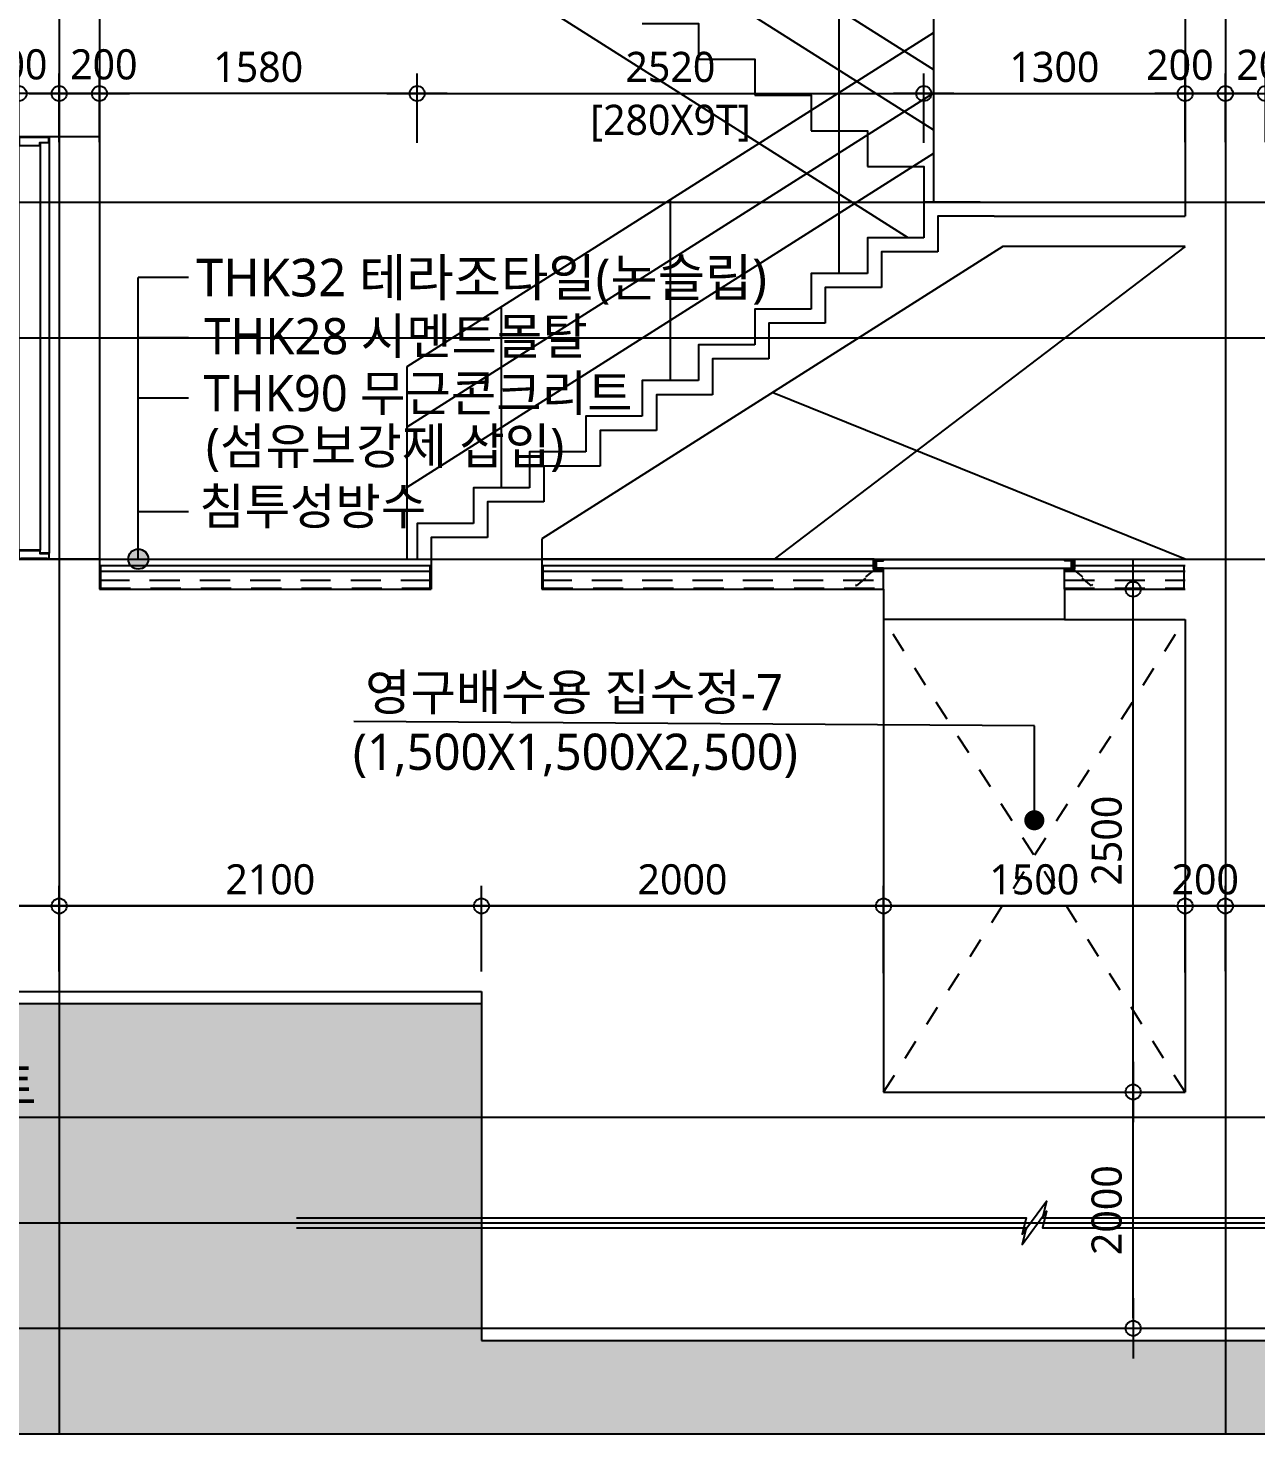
# Model space of a CAD drawing. Header units: millimetres. Extents: x -26983 to 60590, y 825 to 42375.
# Drawn here: x 9834 to 15941, y 825 to 7815 of the extents above; entities that cross this region are included whole.
import ezdxf
from ezdxf.enums import TextEntityAlignment as Align

# ---------------------------------------------------------------- set-up
doc = ezdxf.new("R2010")
doc.units = ezdxf.units.MM
doc.header["$LTSCALE"] = 100
doc.header["$MEASUREMENT"] = 0
doc.header["$PDSIZE"] = -10
for name, pattern in [('-HID', [2.5, 1.5, -1]), ('CEN', [62, 60, -1, 0, -1]), ('HID', [2.5, 1.5, -1]), ('HIDDEN', [2, 1, -1])]:
    doc.linetypes.add(name, pattern=pattern)
doc.layers.get('0').update_dxf_attribs({"linetype": 'CONTINUOUS'})
doc.layers.get('Defpoints').update_dxf_attribs({"color": 171, "linetype": 'CONTINUOUS'})
for name, color, linetype in [('3', 3, 'CONTINUOUS'), ('9', 252, 'CONTINUOUS'), ('CEN(ST)', 1, 'CEN'), ('CON', 2, 'CONTINUOUS'), ('DOOR', 4, 'CONTINUOUS'), ('ELE-6', 8, 'CONTINUOUS'), ('FIN', 8, 'CONTINUOUS'), ('FIN-1', 6, 'CONTINUOUS'), ('HAN', 9, 'CONTINUOUS'), ('HAT 254', 254, 'CONTINUOUS'), ('HAT-252', 252, 'CONTINUOUS'), ('hd', 4, 'HIDDEN'), ('HID', 8, 'HIDDEN'), ('LED', 7, 'CONTINUOUS'), ('NDIM', 7, 'CONTINUOUS'), ('SASAC 도면명', 2, 'CONTINUOUS'), ('SYM', 7, 'CONTINUOUS'), ('TEXT(MIN)', 7, 'CONTINUOUS'), ('TEXT(노트)', 7, 'CONTINUOUS'), ('wire-meshes', 1, 'CONTINUOUS')]:
    doc.layers.add(name, color=color, linetype=linetype)
doc.styles.add('CGS', font='cgse', dxfattribs={"bigfont": 'cgs'})
doc.styles.add('나눔바른고딕', font='NanumBarunGothic.ttf')
doc.dimstyles.new('NDIM 1200', dxfattribs={"dimscale": 75, "dimtxt": 3, "dimasz": 1, "dimexe": 2, "dimexo": 2, "dimgap": 1, "dimtad": 1, "dimdec": 0, "dimdsep": 46, "dimtxsty": 'CGS', "dimblk": 'DOT0', "dimcen": 1, "dimdle": 8, "dimclrd": 256, "dimclre": 256, "dimclrt": 256, "dimadec": 0, "dimazin": 0, "dimtfac": 1, "dimtdec": 0, "dimtix": 1, "dimtmove": 2, "dimatfit": 3, "dimldrblk": 'DOT0', "dimfxl": 1, "dimtolj": 1, "dimtzin": 0, "dimlwd": -1, "dimlwe": -1, "dimarcsym": 0})

# ---------------------------------------------------------------- blocks, each defined once
blk = doc.blocks.new('A$C46BA2E0B')
at = {"layer": 'DOOR'}
for p, q in [((0, 45), (0, 2055)), ((106, 2055), (106, 45)), ((150, 2070), (150, 30))]:
    blk.add_line(p, q, dxfattribs=at)
for points in [[(0, 2100), (16.5, 2100), (16.5, 2098.4), (1.6, 2098.4), (1.6, 2056.6), (104.4, 2056.6), (104.4, 2071.6), (148.4, 2071.6), (148.4, 2098.4), (133.5, 2098.4), (133.5, 2100), (150, 2100), (150, 2070), (106, 2070), (106, 2055), (0, 2055)], [(140.45, 2098.4), (140.45, 2096.8), (9.55, 2096.8), (9.55, 2098.4)], [(0, 0), (16.5, 0), (16.5, 1.6), (1.6, 1.6), (1.6, 43.4), (104.4, 43.4), (104.4, 28.4), (148.4, 28.4), (148.4, 1.6), (133.5, 1.6), (133.5, 0), (150, 0), (150, 30), (106, 30), (106, 45), (0, 45)], [(140.45, 1.6), (140.45, 3.2), (9.55, 3.2), (9.55, 1.6)]]:
    blk.add_lwpolyline(points, close=True, dxfattribs=at)
blk = doc.blocks.new('DOT0')
blk.add_line((-3, 0), (3, 0))
at = {"color": 6}
blk.add_circle((0, 0), 0.75, dxfattribs=at)
blk = doc.blocks.new('*D262')
at = {"layer": 'Defpoints', "color": 0, "ltscale": 0.4, "transparency": 16777216}
for p in [(9789, 7489.8), (9789, 7148), (9989, 7148)]:
    blk.add_point(p, dxfattribs=at)
at = {"layer": 'NDIM', "ltscale": 0.4, "transparency": 16777216}
for p, q in [((9789, 7248), (9789, 7589.8)), ((9989, 7248), (9989, 7589.8)), ((9939, 7489.8), (9839, 7489.8))]:
    blk.add_line(p, q, dxfattribs=at)
at = {"layer": 'NDIM', "ltscale": 0.4, "transparency": 16777216, "xscale": 50, "yscale": 50, "zscale": 50, "rotation": 180}
blk.add_blockref('DOT0', (9789, 7489.8), dxfattribs=at)
at = {"layer": 'NDIM', "ltscale": 0.4, "transparency": 16777216, "xscale": 50, "yscale": 50, "zscale": 50}
blk.add_blockref('DOT0', (9989, 7489.8), dxfattribs=at)
at = {"layer": 'NDIM', "ltscale": 0.4, "transparency": 16777216, "insert": (9762.9, 7634), "char_height": 150, "attachment_point": 5, "style": '나눔바른고딕'}
blk.add_mtext('\\A1;200', dxfattribs=at)
blk = doc.blocks.new('*D263')
at = {"layer": 'Defpoints', "color": 0, "ltscale": 0.4, "transparency": 16777216}
for p in [(10189, 7489.8), (9989, 7148), (10189, 7148)]:
    blk.add_point(p, dxfattribs=at)
at = {"layer": 'NDIM', "ltscale": 0.4, "transparency": 16777216}
for p, q in [((9989, 7248), (9989, 7589.8)), ((10189, 7248), (10189, 7589.8)), ((10039, 7489.8), (10139, 7489.8))]:
    blk.add_line(p, q, dxfattribs=at)
at = {"layer": 'NDIM', "ltscale": 0.4, "transparency": 16777216, "xscale": 50, "yscale": 50, "zscale": 50, "rotation": 180}
blk.add_blockref('DOT0', (9989, 7489.8), dxfattribs=at)
at = {"layer": 'NDIM', "ltscale": 0.4, "transparency": 16777216, "xscale": 50, "yscale": 50, "zscale": 50}
blk.add_blockref('DOT0', (10189, 7489.8), dxfattribs=at)
at = {"layer": 'NDIM', "ltscale": 0.4, "transparency": 16777216, "insert": (10211.1, 7634), "char_height": 150, "attachment_point": 5, "style": '나눔바른고딕'}
blk.add_mtext('\\A1;200', dxfattribs=at)
blk = doc.blocks.new('*D264')
at = {"layer": 'Defpoints', "color": 0, "ltscale": 0.4, "transparency": 16777216}
for p in [(10189, 7489.8), (10189, 7148), (11769, 7144.7)]:
    blk.add_point(p, dxfattribs=at)
at = {"layer": 'NDIM', "ltscale": 0.4, "transparency": 16777216}
for p, q in [((10189, 7248), (10189, 7589.8)), ((11769, 7244.7), (11769, 7589.8)), ((11719, 7489.8), (10239, 7489.8))]:
    blk.add_line(p, q, dxfattribs=at)
at = {"layer": 'NDIM', "ltscale": 0.4, "transparency": 16777216, "xscale": 50, "yscale": 50, "zscale": 50, "rotation": 180}
blk.add_blockref('DOT0', (10189, 7489.8), dxfattribs=at)
at = {"layer": 'NDIM', "ltscale": 0.4, "transparency": 16777216, "xscale": 50, "yscale": 50, "zscale": 50}
blk.add_blockref('DOT0', (11769, 7489.8), dxfattribs=at)
at = {"layer": 'NDIM', "ltscale": 0.4, "transparency": 16777216, "insert": (10979, 7621.3), "char_height": 150, "attachment_point": 5, "style": '나눔바른고딕'}
blk.add_mtext('\\A1;1580', dxfattribs=at)
blk = doc.blocks.new('*D265')
at = {"layer": 'Defpoints', "color": 0, "ltscale": 0.4, "transparency": 16777216}
for p in [(14289, 7489.8), (11769, 7144.7), (14289, 7144.7)]:
    blk.add_point(p, dxfattribs=at)
at = {"layer": 'NDIM', "ltscale": 0.4, "transparency": 16777216}
for p, q in [((11769, 7244.7), (11769, 7589.8)), ((14289, 7244.7), (14289, 7589.8)), ((11819, 7489.8), (14239, 7489.8))]:
    blk.add_line(p, q, dxfattribs=at)
at = {"layer": 'NDIM', "ltscale": 0.4, "transparency": 16777216, "xscale": 50, "yscale": 50, "zscale": 50, "rotation": 180}
blk.add_blockref('DOT0', (11769, 7489.8), dxfattribs=at)
at = {"layer": 'NDIM', "ltscale": 0.4, "transparency": 16777216, "xscale": 50, "yscale": 50, "zscale": 50}
blk.add_blockref('DOT0', (14289, 7489.8), dxfattribs=at)
at = {"layer": 'NDIM', "ltscale": 0.4, "transparency": 16777216, "char_height": 150, "attachment_point": 5, "style": '나눔바른고딕'}
for s, insert in [('\\A1;2520', (13029, 7621.3)), ('\\A1;[280X9T]', (13029, 7342.7))]:
    blk.add_mtext(s, dxfattribs=dict(at, insert=insert))
blk = doc.blocks.new('*D266')
at = {"layer": 'Defpoints', "color": 0, "ltscale": 0.4, "transparency": 16777216}
for p in [(15589, 7489.8), (14289, 7144.7), (15589, 7148)]:
    blk.add_point(p, dxfattribs=at)
at = {"layer": 'NDIM', "ltscale": 0.4, "transparency": 16777216}
for p, q in [((14289, 7244.7), (14289, 7589.8)), ((15589, 7248), (15589, 7589.8)), ((14339, 7489.8), (15539, 7489.8))]:
    blk.add_line(p, q, dxfattribs=at)
at = {"layer": 'NDIM', "ltscale": 0.4, "transparency": 16777216, "xscale": 50, "yscale": 50, "zscale": 50, "rotation": 180}
blk.add_blockref('DOT0', (14289, 7489.8), dxfattribs=at)
at = {"layer": 'NDIM', "ltscale": 0.4, "transparency": 16777216, "xscale": 50, "yscale": 50, "zscale": 50}
blk.add_blockref('DOT0', (15589, 7489.8), dxfattribs=at)
at = {"layer": 'NDIM', "ltscale": 0.4, "transparency": 16777216, "insert": (14939, 7621.4), "char_height": 150, "attachment_point": 5, "style": '나눔바른고딕'}
blk.add_mtext('\\A1;1300', dxfattribs=at)
blk = doc.blocks.new('*D267')
at = {"layer": 'Defpoints', "color": 0, "ltscale": 0.4, "transparency": 16777216}
for p in [(15589, 7489.8), (15589, 7148), (15789, 7148)]:
    blk.add_point(p, dxfattribs=at)
at = {"layer": 'NDIM', "ltscale": 0.4, "transparency": 16777216}
for p, q in [((15589, 7248), (15589, 7589.8)), ((15789, 7248), (15789, 7589.8)), ((15739, 7489.8), (15639, 7489.8))]:
    blk.add_line(p, q, dxfattribs=at)
at = {"layer": 'NDIM', "ltscale": 0.4, "transparency": 16777216, "xscale": 50, "yscale": 50, "zscale": 50, "rotation": 180}
blk.add_blockref('DOT0', (15589, 7489.8), dxfattribs=at)
at = {"layer": 'NDIM', "ltscale": 0.4, "transparency": 16777216, "xscale": 50, "yscale": 50, "zscale": 50}
blk.add_blockref('DOT0', (15789, 7489.8), dxfattribs=at)
at = {"layer": 'NDIM', "ltscale": 0.4, "transparency": 16777216, "insert": (15562.9, 7631.7), "char_height": 150, "attachment_point": 5, "style": '나눔바른고딕'}
blk.add_mtext('\\A1;200', dxfattribs=at)
blk = doc.blocks.new('*D268')
at = {"layer": 'Defpoints', "color": 0, "ltscale": 0.4, "transparency": 16777216}
for p in [(15989, 7489.8), (15789, 7148), (15989, 7148)]:
    blk.add_point(p, dxfattribs=at)
at = {"layer": 'NDIM', "ltscale": 0.4, "transparency": 16777216}
for p, q in [((15789, 7248), (15789, 7589.8)), ((15989, 7248), (15989, 7589.8)), ((15839, 7489.8), (15939, 7489.8))]:
    blk.add_line(p, q, dxfattribs=at)
at = {"layer": 'NDIM', "ltscale": 0.4, "transparency": 16777216, "xscale": 50, "yscale": 50, "zscale": 50, "rotation": 180}
blk.add_blockref('DOT0', (15789, 7489.8), dxfattribs=at)
at = {"layer": 'NDIM', "ltscale": 0.4, "transparency": 16777216, "xscale": 50, "yscale": 50, "zscale": 50}
blk.add_blockref('DOT0', (15989, 7489.8), dxfattribs=at)
at = {"layer": 'NDIM', "ltscale": 0.4, "transparency": 16777216, "insert": (16011.1, 7631.7), "char_height": 150, "attachment_point": 5, "style": '나눔바른고딕'}
blk.add_mtext('\\A1;200', dxfattribs=at)
blk = doc.blocks.new('*D230')
at = {"layer": 'Defpoints', "color": 0, "ltscale": 0.4, "transparency": 16777216}
for p in [(8939, 3450), (8939, 3027.2), (9989, 3025)]:
    blk.add_point(p, dxfattribs=at)
at = {"layer": 'NDIM', "ltscale": 0.4, "transparency": 16777216}
for p, q in [((8939, 3127.2), (8939, 3550)), ((9989, 3125), (9989, 3550)), ((9939, 3450), (8989, 3450))]:
    blk.add_line(p, q, dxfattribs=at)
at = {"layer": 'NDIM', "ltscale": 0.4, "transparency": 16777216, "xscale": 50, "yscale": 50, "zscale": 50, "rotation": 180}
blk.add_blockref('DOT0', (8939, 3450), dxfattribs=at)
at = {"layer": 'NDIM', "ltscale": 0.4, "transparency": 16777216, "xscale": 50, "yscale": 50, "zscale": 50}
blk.add_blockref('DOT0', (9989, 3450), dxfattribs=at)
at = {"layer": 'NDIM', "ltscale": 0.4, "transparency": 16777216, "insert": (9464, 3581.4), "char_height": 150, "attachment_point": 5, "style": '나눔바른고딕'}
blk.add_mtext('\\A1;1050', dxfattribs=at)
blk = doc.blocks.new('*D314')
at = {"layer": 'Defpoints', "color": 0, "ltscale": 0.4, "transparency": 16777216}
for p in [(14989, 5025), (15330.8, 5025), (14989, 2525)]:
    blk.add_point(p, dxfattribs=at)
at = {"layer": 'NDIM', "ltscale": 0.4, "transparency": 16777216}
for p, q in [((15089, 5025), (15430.8, 5025)), ((15330.8, 2575), (15330.8, 4975)), ((15089, 2525), (15430.8, 2525))]:
    blk.add_line(p, q, dxfattribs=at)
at = {"layer": 'NDIM', "ltscale": 0.4, "transparency": 16777216, "xscale": 50, "yscale": 50, "zscale": 50}
for p, rotation in [((15330.8, 5025), 90), ((15330.8, 2525), 270)]:
    blk.add_blockref('DOT0', p, dxfattribs=dict(at, rotation=rotation))
at = {"layer": 'NDIM', "ltscale": 0.4, "transparency": 16777216, "insert": (15199.4, 3775), "char_height": 150, "attachment_point": 5, "rotation": 90, "style": '나눔바른고딕'}
blk.add_mtext('\\A1;2500', dxfattribs=at)
blk = doc.blocks.new('*D315')
at = {"layer": 'Defpoints', "color": 0, "ltscale": 0.4, "transparency": 16777216}
for p in [(14989, 2525), (15330.8, 2525), (14989, 1350)]:
    blk.add_point(p, dxfattribs=at)
at = {"layer": 'NDIM', "ltscale": 0.4, "transparency": 16777216}
for p, q in [((15089, 2525), (15430.8, 2525)), ((15330.8, 1400), (15330.8, 2475)), ((15089, 1350), (15430.8, 1350))]:
    blk.add_line(p, q, dxfattribs=at)
at = {"layer": 'NDIM', "ltscale": 0.4, "transparency": 16777216, "xscale": 50, "yscale": 50, "zscale": 50}
for p, rotation in [((15330.8, 2525), 90), ((15330.8, 1350), 270)]:
    blk.add_blockref('DOT0', p, dxfattribs=dict(at, rotation=rotation))
at = {"layer": 'NDIM', "ltscale": 0.4, "transparency": 16777216, "insert": (15199.4, 1937.5), "char_height": 150, "attachment_point": 5, "rotation": 90, "style": '나눔바른고딕'}
blk.add_mtext('\\A1;2000', dxfattribs=at)
blk = doc.blocks.new('*D317')
at = {"layer": 'Defpoints', "color": 0, "ltscale": 0.4, "transparency": 16777216}
for p in [(12089, 3450), (12089, 3027.2), (14089, 3016)]:
    blk.add_point(p, dxfattribs=at)
at = {"layer": 'NDIM', "ltscale": 0.4, "transparency": 16777216}
for p, q in [((12089, 3127.2), (12089, 3550)), ((14089, 3116), (14089, 3550)), ((14039, 3450), (12139, 3450))]:
    blk.add_line(p, q, dxfattribs=at)
at = {"layer": 'NDIM', "ltscale": 0.4, "transparency": 16777216, "xscale": 50, "yscale": 50, "zscale": 50, "rotation": 180}
blk.add_blockref('DOT0', (12089, 3450), dxfattribs=at)
at = {"layer": 'NDIM', "ltscale": 0.4, "transparency": 16777216, "xscale": 50, "yscale": 50, "zscale": 50}
blk.add_blockref('DOT0', (14089, 3450), dxfattribs=at)
at = {"layer": 'NDIM', "ltscale": 0.4, "transparency": 16777216, "insert": (13089, 3581.4), "char_height": 150, "attachment_point": 5, "style": '나눔바른고딕'}
blk.add_mtext('\\A1;2000', dxfattribs=at)
blk = doc.blocks.new('*D318')
at = {"layer": 'Defpoints', "color": 0, "ltscale": 0.4, "transparency": 16777216}
for p in [(9989, 3450), (9989, 3025), (12089, 3025)]:
    blk.add_point(p, dxfattribs=at)
at = {"layer": 'NDIM', "ltscale": 0.4, "transparency": 16777216}
for p, q in [((9989, 3125), (9989, 3550)), ((12089, 3125), (12089, 3550)), ((12039, 3450), (10039, 3450))]:
    blk.add_line(p, q, dxfattribs=at)
at = {"layer": 'NDIM', "ltscale": 0.4, "transparency": 16777216, "xscale": 50, "yscale": 50, "zscale": 50, "rotation": 180}
blk.add_blockref('DOT0', (9989, 3450), dxfattribs=at)
at = {"layer": 'NDIM', "ltscale": 0.4, "transparency": 16777216, "xscale": 50, "yscale": 50, "zscale": 50}
blk.add_blockref('DOT0', (12089, 3450), dxfattribs=at)
at = {"layer": 'NDIM', "ltscale": 0.4, "transparency": 16777216, "insert": (11039, 3581.4), "char_height": 150, "attachment_point": 5, "style": '나눔바른고딕'}
blk.add_mtext('\\A1;2100', dxfattribs=at)
blk = doc.blocks.new('*D319')
at = {"layer": 'Defpoints', "color": 0, "ltscale": 0.4, "transparency": 16777216}
for p in [(14089, 3450), (14089, 3027.2), (15589, 3018.8)]:
    blk.add_point(p, dxfattribs=at)
at = {"layer": 'NDIM', "ltscale": 0.4, "transparency": 16777216}
for p, q in [((14089, 3127.2), (14089, 3550)), ((15589, 3118.8), (15589, 3550)), ((15539, 3450), (14139, 3450))]:
    blk.add_line(p, q, dxfattribs=at)
at = {"layer": 'NDIM', "ltscale": 0.4, "transparency": 16777216, "xscale": 50, "yscale": 50, "zscale": 50, "rotation": 180}
blk.add_blockref('DOT0', (14089, 3450), dxfattribs=at)
at = {"layer": 'NDIM', "ltscale": 0.4, "transparency": 16777216, "xscale": 50, "yscale": 50, "zscale": 50}
blk.add_blockref('DOT0', (15589, 3450), dxfattribs=at)
at = {"layer": 'NDIM', "ltscale": 0.4, "transparency": 16777216, "insert": (14839, 3581.4), "char_height": 150, "attachment_point": 5, "style": '나눔바른고딕'}
blk.add_mtext('\\A1;1500', dxfattribs=at)
blk = doc.blocks.new('*D320')
at = {"layer": 'Defpoints', "color": 0, "ltscale": 0.4, "transparency": 16777216}
for p in [(15589, 3450), (15589, 3027.2), (15789, 3026.1)]:
    blk.add_point(p, dxfattribs=at)
at = {"layer": 'NDIM', "ltscale": 0.4, "transparency": 16777216}
for p, q in [((15589, 3127.2), (15589, 3550)), ((15789, 3126.1), (15789, 3550)), ((15539, 3450), (15489, 3450)), ((15789, 3450), (15589, 3450)), ((15839, 3450), (15889, 3450))]:
    blk.add_line(p, q, dxfattribs=at)
at = {"layer": 'NDIM', "ltscale": 0.4, "transparency": 16777216, "xscale": 50, "yscale": 50, "zscale": 50}
blk.add_blockref('DOT0', (15589, 3450), dxfattribs=at)
at = {"layer": 'NDIM', "ltscale": 0.4, "transparency": 16777216, "xscale": 50, "yscale": 50, "zscale": 50, "rotation": 180}
blk.add_blockref('DOT0', (15789, 3450), dxfattribs=at)
at = {"layer": 'NDIM', "ltscale": 0.4, "transparency": 16777216, "insert": (15689, 3581.4), "char_height": 150, "attachment_point": 5, "style": '나눔바른고딕'}
blk.add_mtext('\\A1;200', dxfattribs=at)
blk = doc.blocks.new('*D321')
at = {"layer": 'Defpoints', "color": 0, "ltscale": 0.4, "transparency": 16777216}
for p in [(15789, 3450), (15789, 3027.2), (17589, 3025)]:
    blk.add_point(p, dxfattribs=at)
at = {"layer": 'NDIM', "ltscale": 0.4, "transparency": 16777216}
for p, q in [((15789, 3127.2), (15789, 3550)), ((17589, 3125), (17589, 3550)), ((17539, 3450), (15839, 3450))]:
    blk.add_line(p, q, dxfattribs=at)
at = {"layer": 'NDIM', "ltscale": 0.4, "transparency": 16777216, "xscale": 50, "yscale": 50, "zscale": 50, "rotation": 180}
blk.add_blockref('DOT0', (15789, 3450), dxfattribs=at)
at = {"layer": 'NDIM', "ltscale": 0.4, "transparency": 16777216, "xscale": 50, "yscale": 50, "zscale": 50}
blk.add_blockref('DOT0', (17589, 3450), dxfattribs=at)
at = {"layer": 'NDIM', "ltscale": 0.4, "transparency": 16777216, "insert": (16689, 3581.4), "char_height": 150, "attachment_point": 5, "style": '나눔바른고딕'}
blk.add_mtext('\\A1;1800', dxfattribs=at)

msp = doc.modelspace()

# ---------------------------------------------------------------- hatches: boundary and pattern name
at = {"ltscale": 10000}
h = msp.add_hatch(color=256, dxfattribs=at)
h.dxf.hatch_style = 1
edge = h.paths.add_edge_path()
edge.add_arc((10382.4, 5175), 50, 0, 360)
at = {"layer": 'HAT 254', "ltscale": 10000}
h = msp.add_hatch(color=256, dxfattribs=at)
h.dxf.hatch_style = 1
h.paths.add_polyline_path([(17589, 2965), (17589, 1290), (12089, 1290), (12089, 2965), (6639, 2965), (6639, 4665), (4650, 4665), (4650, 825), (24016.6, 825), (24016.6, 5365), (21539, 5365), (21539, 3926.8), (21539, 3665), (20839, 3665), (20839, 2965)])

# ---------------------------------------------------------------- linework, layer by layer
at = {"layer": '3'}
for points in [[(14039, 5175), (14039, 5125), (14089, 5125), (14089, 5126.9, 0.414214), (14085.9, 5130), (14047.9, 5130, -0.414214), (14044, 5133.8), (14044, 5171.9, 0.344543), (14039.8, 5175)], [(15039, 5175), (15039, 5125), (14989, 5125), (14989, 5126.9, -0.414214), (14992.1, 5130), (15030.2, 5130, 0.414214), (15034, 5133.8), (15034, 5171.9, -0.344543), (15038.3, 5175)], [(14089, 5170.5), (14049, 5170.5), (14049, 5130.5), (14050.8, 5130.5, 0.414214), (14054, 5133.7), (14054, 5161.5, -0.414214), (14058, 5165.5), (14085.8, 5165.5, 0.414214), (14089, 5168.7)], [(14989, 5170.5), (15029, 5170.5), (15029, 5130.5), (15027.2, 5130.5, -0.414214), (15024, 5133.7), (15024, 5161.5, 0.414214), (15020, 5165.5), (14992.2, 5165.5, -0.414214), (14989, 5168.7)]]:
    msp.add_lwpolyline(points, format="xyb", close=True, dxfattribs=at)
at = {"layer": '9', "ltscale": 10}
for points in [[(14049, 5170.5), (14049, 5175), (15029, 5175), (15029, 5170.5)], [(14049, 5130.5), (15029, 5130.5), (15029, 5170.5), (14049, 5170.5)]]:
    msp.add_lwpolyline(points, close=True, dxfattribs=at)
at = {"layer": 'CEN(ST)', "ltscale": 10000}
for p, q in [((9989, 18975), (9989, 825)), ((15789, 18975), (15789, 825)), ((4650, 6950), (16467.1, 6950)), ((15589, 6730), (13544.8, 5175)), ((15589, 5175), (13535.8, 6003)), ((4650, 5175), (24016.6, 5175))]:
    msp.add_line(p, q, dxfattribs=at)
at = {"layer": 'CON', "ltscale": 10000}
for p, q in [((15589, 10280), (15589, 6880)), ((10189, 8505), (10189, 7275)), ((10189, 7275), (9789, 7275)), ((12389, 5276.1), (12389, 5025)), ((10189, 5175), (9789, 5175)), ((10189, 5175), (10189, 5025)), ((10189, 5025), (11839, 5025)), ((12389, 5025), (14089, 5025)), ((14989, 5025), (15589, 5025)), ((14989, 4875), (15589, 4875)), ((15589, 4875), (15589, 2525)), ((8189, 3025), (12089, 3025))]:
    msp.add_line(p, q, dxfattribs=at)
for points in [[(14639, 6880), (14359, 6880), (14359, 6702.5)], [(14639, 6880), (15589, 6880)], [(15589, 6730), (14682.6, 6730), (12389, 5276.1)], [(14359, 6702.5), (14079, 6702.5), (14079, 6525)], [(14079, 6525), (13799, 6525), (13799, 6347.5)], [(13799, 6347.5), (13519, 6347.5), (13519, 6170)], [(13519, 6170), (13239, 6170), (13239, 5992.5)], [(13239, 5992.5), (12959, 5992.5), (12959, 5815)], [(12959, 5815), (12679, 5815), (12679, 5637.5)], [(12679, 5637.5), (12399, 5637.5), (12399, 5460)], [(12399, 5460), (12119, 5460), (12119, 5282.5)], [(12119, 5282.5), (11839, 5282.5), (11839, 5025)]]:
    msp.add_lwpolyline(points, dxfattribs=at)
at = {"layer": 'Defpoints', "ltscale": 10000}
msp.add_line((1500, 6275), (54750, 6275), dxfattribs=at)
for points in [[(54750, 21600), (1500, 21600), (1500, 825), (54750, 825)], [(54225, 21600), (2025, 21600), (2025, 825), (54225, 825)], [(53700, 21075), (2550, 21075), (2550, 1350), (53700, 1350)], [(53175, 20550), (3075, 20550), (3075, 1875), (53175, 1875)], [(52650, 20025), (3600, 20025), (3600, 2400), (52650, 2400)], [(51600, 18975), (4650, 18975), (4650, 3450), (51600, 3450)]]:
    msp.add_lwpolyline(points, close=True, dxfattribs=at)
at = {"layer": 'ELE-6', "ltscale": 10000}
msp.add_line((14989, 4875), (14089, 4875), dxfattribs=at)
for points in [[(14211.5, 6772.5), (11478.6, 8505)], [(12889, 7837.5), (13169, 7837.5), (13169, 7660)], [(13169, 7660), (13449, 7660), (13449, 7482.5)], [(13449, 7482.5), (13729, 7482.5), (13729, 7305)], [(13729, 7305), (14009, 7305), (14009, 7127.5)], [(14009, 7127.5), (14289, 7127.5), (14289, 6950)]]:
    msp.add_lwpolyline(points, dxfattribs=at)
at = {"layer": 'FIN', "ltscale": 10000}
for p, q in [((10189, 5175), (11839, 5175)), ((15039, 5175), (15589, 5175)), ((10189, 5143), (11839, 5143)), ((10189, 5115), (11839, 5115)), ((12389, 5143), (14039, 5143)), ((12389, 5115), (14089, 5115)), ((14989, 5115), (15589, 5115)), ((15039, 5143), (15589, 5143))]:
    msp.add_line(p, q, dxfattribs=at)
for points in [[(14089, 5025), (14089, 5125), (14039, 5125), (14039, 5175), (12389, 5175)], [(14989, 5025), (14989, 5125), (15039, 5125), (15039, 5175)]]:
    msp.add_lwpolyline(points, dxfattribs=at)
at = {"layer": 'FIN-1', "ltscale": 10000}
for points in [[(14569, 6950), (14289, 6950), (14289, 6772.5)], [(14569, 6950), (15589, 6950)], [(14289, 6772.5), (14009, 6772.5), (14009, 6595)], [(14009, 6595), (13729, 6595), (13729, 6417.5)], [(13729, 6417.5), (13449, 6417.5), (13449, 6240)], [(13449, 6240), (13169, 6240), (13169, 6062.5)], [(13169, 6062.5), (12889, 6062.5), (12889, 5885)], [(12889, 5885), (12609, 5885), (12609, 5707.5)], [(12609, 5707.5), (12329, 5707.5), (12329, 5530)], [(12329, 5530), (12049, 5530), (12049, 5352.5)], [(12049, 5352.5), (11769, 5352.5), (11769, 5175)]]:
    msp.add_lwpolyline(points, dxfattribs=at)
at = {"layer": 'HAN', "ltscale": 10000}
for p, q in [((14339, 7607.1), (12402.6, 8834.6)), ((14339, 7307.1), (12165.9, 8684.6)), ((13869, 7305), (13869, 8205)), ((14339, 6950), (14339, 7907.1)), ((11719, 6132.1), (14339, 7792.9)), ((11719, 5832.1), (14339, 7492.9)), ((13869, 6595), (13869, 7495)), ((10189, 7275), (10189, 5175)), ((11719, 5532.1), (14339, 7192.9)), ((13029, 6062.5), (13029, 6962.5)), ((12189, 5530), (12189, 6430)), ((11719, 5175), (11719, 6132.1)), ((8189, 2965), (12089, 2965)), ((12089, 1350), (12089, 1290)), ((12089, 1290), (17589, 1290))]:
    msp.add_line(p, q, dxfattribs=at)
at = {"layer": 'HAT-252', "linetype": '-HID'}
for points in [[(10194, 5143), (10194, 5030), (11834, 5030), (11834, 5143)], [(12394, 5143), (12394, 5030), (14089, 5030)], [(14989, 5030), (15584, 5030), (15584, 5143)]]:
    msp.add_lwpolyline(points, dxfattribs=at)
at = {"layer": 'hd', "linetype": 'HIDDEN', "ltscale": 0.6}
for points in [[(14075.8, 5125), (14046.9, 5125), (13950.6, 5047.7), (13955, 5042.3), (14049.3, 5118.1), (14075.8, 5118.1)], [(15002.2, 5125), (15031.2, 5125), (15127.4, 5047.7), (15123.1, 5042.3), (15028.7, 5118.1), (15002.2, 5118.1)]]:
    msp.add_lwpolyline(points, close=True, dxfattribs=at)
at = {"layer": 'HID'}
for p, q in [((15589, 2525), (14089, 4875)), ((14089, 2525), (15589, 4875))]:
    msp.add_line(p, q, dxfattribs=at)
at = {"layer": 'LED', "ltscale": 10000}
for p, q in [((10382.4, 5175), (10382.4, 6575)), ((10631.8, 6575), (10382.4, 6575)), ((10631.8, 6275), (10382.4, 6275)), ((10631.8, 5975), (10382.4, 5975)), ((10631.8, 5410.5), (10382.4, 5410.5))]:
    msp.add_line(p, q, dxfattribs=at)
msp.add_circle((10382.4, 5175), 50, dxfattribs=at)
at = {"layer": 'SASAC 도면명', "ltscale": 10000}
for p, q in [((14089, 5025), (14089, 2525)), ((14989, 5025), (14989, 4875)), ((12089, 3025), (12089, 1350)), ((14089, 2525), (15589, 2525)), ((12089, 1350), (17589, 1350))]:
    msp.add_line(p, q, dxfattribs=at)
at = {"layer": 'SYM', "ltscale": 10000}
for points in [[(11169, 1900), (14798.5, 1900), (14778.3, 1817.5), (14899.8, 1982.5), (14879.5, 1900), (18509, 1900)], [(11169, 1850), (14798.5, 1850), (14778.3, 1767.5), (14899.8, 1932.5), (14879.5, 1850), (18509, 1850)]]:
    msp.add_lwpolyline(points, dxfattribs=at)
at = {"layer": 'wire-meshes', "linetype": 'HID'}
for p, q in [((10189, 5070.8), (11839, 5070.8)), ((12389, 5070.8), (14089, 5070.8)), ((14989, 5070.8), (15589, 5070.8))]:
    msp.add_line(p, q, dxfattribs=at)

# ---------------------------------------------------------------- block references
at = {"ltscale": 10000}
msp.add_blockref('A$C46BA2E0B', (9789, 5175), dxfattribs=at)

# ---------------------------------------------------------------- texts
at = {"layer": 'TEXT(MIN)', "style": '나눔바른고딕'}
for s, p in [('THK28 시멘트몰탈', (12618.1, 6283.6)), ('THK90 무근콘크리트', (12840.6, 6000.3)), ('(섬유보강제 삽입)', (12501.5, 5737.4)), ('침투성방수', (11814.8, 5437.4))]:
    msp.add_text(s, height=180, dxfattribs=at).set_placement(p, align=Align.MIDDLE_RIGHT)
for s, p in [('영구배수용 집수정-7', (11510.6, 4423, 0)), ('(1,500X1,500X2,500)', (11449.7, 4126.9, 0))]:
    msp.add_text(s, height=180, dxfattribs=at).set_placement(p)
at = {"layer": 'TEXT(노트)', "style": '나눔바른고딕'}
for s, p in [('THK32 테라조타일(논슬립)', (10669.6, 6575)), ('THK60 버림콘크리트', (7653.8, 2554.5))]:
    msp.add_text(s, height=187.5, dxfattribs=at).set_placement(p, align=Align.MIDDLE_LEFT)

# ---------------------------------------------------------------- dimensions: what is measured, and where the dimension line sits
at = {"layer": 'NDIM', "ltscale": 0.4}
for base, p1, p2, picture, middle in [((9789, 7489.8), (9989, 7148), (9789, 7148), '*D262', (9762.9, 7634)), ((15589, 7489.8), (15789, 7148), (15589, 7148), '*D267', (15562.9, 7631.7))]:
    dim = msp.add_linear_dim(base=base, p1=p1, p2=p2, angle=180, dimstyle='NDIM 1200', override={"dimscale": 50, "dimtxsty": '나눔바른고딕'}, dxfattribs=at)
    dim.commit()
    dim.dimension.update_dxf_attribs({"geometry": picture, "text_midpoint": middle, "dimtype": 160})
for base, p1, p2, picture, middle in [((10189, 7489.8), (9989, 7148), (10189, 7148), '*D263', (10211.1, 7634)), ((15989, 7489.8), (15789, 7148), (15989, 7148), '*D268', (16011.1, 7631.7))]:
    dim = msp.add_linear_dim(base=base, p1=p1, p2=p2, dimstyle='NDIM 1200', override={"dimscale": 50, "dimtxsty": '나눔바른고딕'}, dxfattribs=at)
    dim.commit()
    dim.dimension.update_dxf_attribs({"geometry": picture, "text_midpoint": middle, "dimtype": 160})
for base, p1, p2, angle, picture, middle in [((10189, 7489.8), (11769, 7144.7), (10189, 7148), 180, '*D264', (10979, 7621.3)), ((15330.8, 5025), (14989, 2525), (14989, 5025), 90, '*D314', (15199.4, 3775)), ((8939, 3450), (9989, 3025), (8939, 3027.2), 180, '*D230', (9464, 3581.4)), ((9989, 3450), (12089, 3025), (9989, 3025), 180, '*D318', (11039, 3581.4)), ((12089, 3450), (14089, 3016), (12089, 3027.2), 180, '*D317', (13089, 3581.4)), ((14089, 3450), (15589, 3018.8), (14089, 3027.2), 180, '*D319', (14839, 3581.4)), ((15589, 3450), (15789, 3026.1), (15589, 3027.2), 180, '*D320', (15689, 3581.4)), ((15789, 3450), (17589, 3025), (15789, 3027.2), 180, '*D321', (16689, 3581.4))]:
    dim = msp.add_linear_dim(base=base, p1=p1, p2=p2, angle=angle, dimstyle='NDIM 1200', override={"dimscale": 50, "dimtxsty": '나눔바른고딕'}, dxfattribs=at)
    dim.commit()
    dim.dimension.update_dxf_attribs({"geometry": picture, "text_midpoint": middle})
dim = msp.add_linear_dim(base=(14289, 7489.8), p1=(11769, 7144.7), p2=(14289, 7144.7), text='<>\\X[280X9T]', dimstyle='NDIM 1200', override={"dimscale": 50, "dimtxsty": '나눔바른고딕'}, dxfattribs=at)
dim.commit()
dim.dimension.update_dxf_attribs({"geometry": '*D265', "text_midpoint": (13029, 7489.8)})
dim = msp.add_linear_dim(base=(15589, 7489.8), p1=(14289, 7144.7), p2=(15589, 7148), dimstyle='NDIM 1200', override={"dimscale": 50, "dimtxsty": '나눔바른고딕'}, dxfattribs=at)
dim.commit()
dim.dimension.update_dxf_attribs({"geometry": '*D266', "text_midpoint": (14939, 7621.4)})
dim = msp.add_linear_dim(base=(15330.8, 2525), p1=(14989, 1350), p2=(14989, 2525), angle=90, text='2000', dimstyle='NDIM 1200', override={"dimscale": 50, "dimtxsty": '나눔바른고딕'}, dxfattribs=at)
dim.commit()
dim.dimension.update_dxf_attribs({"geometry": '*D315', "text_midpoint": (15199.4, 1937.5)})

# ---------------------------------------------------------------- leaders
at = {"layer": 'LED', "ltscale": 10000}
msp.add_leader([(14839, 3876.2), (14839, 4345.7), (11454.5, 4367.3)], dimstyle='NDIM 1200', override={"dimscale": 20, "dimasz": 5, "dimtad": 0, "dimclrd": 256, "dimldrblk": 'Dot'}, dxfattribs=at)

doc.saveas('drawing.dxf')
